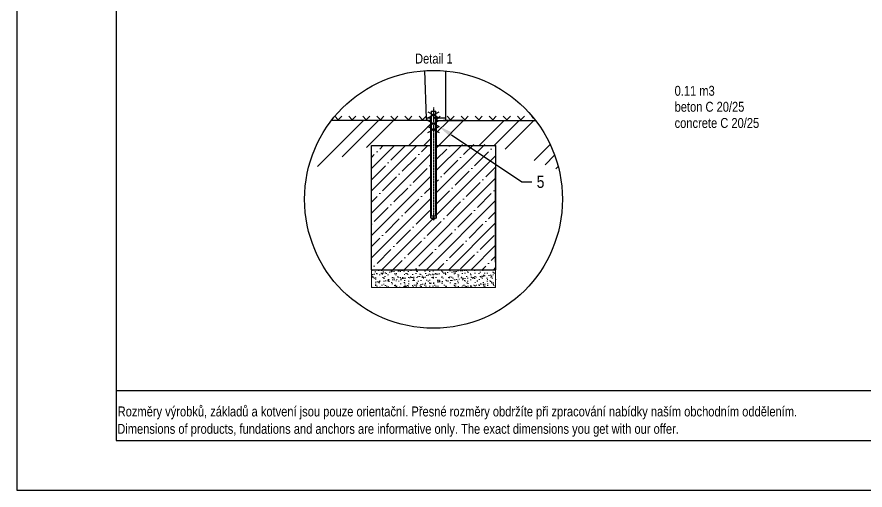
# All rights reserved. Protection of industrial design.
# Model space of a CAD drawing. Header units: millimetres. Extents: x 22162 to 28102, y 3160 to 7360.
# Drawn here: x 22162 to 25576, y 3160 to 5064 of the extents above; entities that cross this region are included whole.
import ezdxf
from ezdxf import colors
from ezdxf.entities.mleader import LeaderData, LeaderLine
from ezdxf.lldxf.tags import DXFTag
from ezdxf.math import Vec2, Vec3

# ---------------------------------------------------------------- set-up
doc = ezdxf.new("R2010")
doc.units = ezdxf.units.MM
doc.header["$LTSCALE"] = 0.3
doc.linetypes.add('DashDot', pattern=[15, 9, -3, 0, -3])
doc.layers.add('Nekreslit', color=6, linetype='Continuous', plot=False)
doc.layers.add('SRAFY', color=251, linetype='Continuous', lineweight=13)
doc.styles.add('SEACAD_Arial', font='arial.ttf', dxfattribs={"width": 0.8})
tags = doc.linetypes.add('HIDDEN2', pattern=[4.7625, 3.175, -1.5875]).pattern_tags.tags
tags[6:7] = [DXFTag(74, 4), DXFTag(75, 0), DXFTag(340, '0'), DXFTag(46, 0.0), DXFTag(50, 0.0), DXFTag(44, 0.0), DXFTag(45, 0.0)]
tags[4:5] = [DXFTag(74, 4), DXFTag(75, 0), DXFTag(340, '0'), DXFTag(46, 0.0), DXFTag(50, 0.0), DXFTag(44, 0.0), DXFTag(45, 0.0)]

msp = doc.modelspace()

# ---------------------------------------------------------------- hatches: boundary and pattern name
at = {"layer": 'SRAFY'}
h = msp.add_hatch(dxfattribs=at)
h.set_pattern_fill('GOST_GROUND', color=256, scale=20)
h.set_pattern_definition([(45, (16359.88, 277.92), (282.8427, -2e-14), [400]), (45, (16419.88, 277.92), (282.8427, -2e-14), [400]), (45, (16479.88, 277.92), (282.8427, -2e-14), [400])])
edge = h.paths.add_edge_path()
edge.add_line((23828.9, 4647.1), (23806.9, 4647.1))
edge.add_line((23806.9, 4647.1), (23427.9, 4647.1))
edge.add_arc((23838.9, 4329.9), 519.1, 142.3369, 166.9875)
edge.add_line((23333.1, 4446.8), (23588.9, 4546.6))
edge.add_line((23588.9, 4546.6), (23828.9, 4546.6))
edge.add_line((23828.9, 4546.6), (23828.9, 4647.1))
edge = h.paths.add_edge_path()
edge.add_line((24249.8, 4647.1), (23870.9, 4647.1))
edge.add_line((23870.9, 4647.1), (23848.9, 4647.1))
edge.add_line((23848.9, 4647.1), (23848.9, 4546.6))
edge.add_line((23848.9, 4546.6), (24088.9, 4546.6))
edge.add_line((24088.9, 4546.6), (24344.6, 4446.8))
edge.add_arc((23838.9, 4329.9), 519.1, 13.0125, 37.6631)
h = msp.add_hatch(dxfattribs=at)
h.set_pattern_fill('TERACO', color=256, scale=20)
h.set_pattern_definition([(45, (15592.285, -667.586), (-28.28427, 28.28427), [20, -20]), (135, (15648.854, -667.586), (-28.28427, -28.28427), [20, -20])])
h.paths.add_polyline_path([(23437.1, 4647.1), (23437.1, 4670.1), (24240.7, 4670.1), (24240.7, 4647.1)])
h = msp.add_hatch(dxfattribs=at)
h.set_pattern_fill('ANSI35', color=256, scale=10)
h.set_pattern_definition([(45, (16359.885, 277.924), (-44.9013, 44.90127), []), (45, (16404.786, 277.924), (-44.9013, 44.90127), [79.375, -15.875, 0, -15.875])])
h.paths.add_polyline_path([(24088.9, 4551.2), (23848.9, 4551.2), (23848.9, 4255.8), (23828.9, 4255.8), (23828.9, 4546.6), (23588.9, 4546.6), (23588.9, 4046.6), (24088.9, 4046.6)])
h = msp.add_hatch(dxfattribs=at)
h.set_pattern_fill('AR-SAND', color=256, scale=0.5)
h.set_pattern_definition([(37.5, (16987.913, -1215.36), (-0.800016, 24.47066), [0, -19.304, 0, -21.59, 0, -20.6375]), (7.5, (16987.913, -1215.36), (22.47616, 35.84126), [0, -10.414, 0, -17.399, 0, -6.6675]), (327.5, (16972.292, -1215.36), (39.54962, 0.07186), [0, -6.35, 0, -22.86, 0, -29.845]), (317.5, (16972.29, -1215.36), (38.17782, 11.14647), [0, -3.175, 0, -14.986, 0, -17.145])])
h.paths.add_polyline_path([(24088.9, 4044.8), (23588.9, 4044.8), (23588.9, 3974.8), (24088.9, 3974.8)])

# ---------------------------------------------------------------- linework, layer by layer
at = {"color": 7, "linetype": 'Continuous'}
for p, q in [((23810.6, 4654.8), (23803.9, 4847.8)), ((23886.9, 4846.8), (23886.9, 4647.1)), ((23818.6, 4647.1), (23828.9, 4647.1)), ((23588.9, 4046.6), (23588.9, 4546.6)), ((23588.9, 4546.6), (23828.9, 4546.6)), ((23848.9, 4546.6), (24088.9, 4546.6)), ((24088.9, 4546.6), (24088.9, 4046.6)), ((24088.9, 4325.8), (24088.9, 4445.8)), ((24088.9, 4077.5), (24088.9, 4445.8)), ((23588.9, 4046.6), (24088.9, 4046.6))]:
    msp.add_line(p, q, dxfattribs=at)
for p, q in [((23816.4, 4681.4), (23861.4, 4657.4)), ((23816.4, 4657.4), (23861.4, 4681.4)), ((23830.5, 4685.1), (23847.3, 4685.1)), ((23818.6, 4647.1), (23427.9, 4647.1)), ((23816.4, 4647.1), (23861.4, 4623.1)), ((23816.4, 4623.1), (23861.4, 4647.1)), ((23848.9, 4647.1), (24249.8, 4647.1)), ((23958.9, 4647.1), (23878.9, 4647.1)), ((23816.4, 4623.1), (23861.4, 4599.1)), ((23816.4, 4599.1), (23861.4, 4623.1)), ((23826.9, 4255.8), (23838.9, 4248.9)), ((23850.9, 4255.8), (23838.9, 4248.9))]:
    msp.add_line(p, q)
at = {"color": 7, "linetype": 'HIDDEN2'}
for p, q in [((23830.5, 4685.1), (23828.9, 4683.5)), ((23848.9, 4683.5), (23828.9, 4683.5)), ((23848.9, 4683.5), (23847.3, 4685.1)), ((23826.9, 4647.1), (23826.9, 4446.8)), ((23828.9, 4647.1), (23828.9, 4647.1)), ((23848.9, 4647.1), (23848.9, 4647.1)), ((23850.9, 4446.8), (23850.9, 4647.1)), ((23826.9, 4446.8), (23826.9, 4255.8)), ((23850.9, 4255.8), (23850.9, 4446.8)), ((23826.9, 4255.8), (23850.9, 4255.8)), ((23828.9, 4263.4), (23848.9, 4263.4)), ((23828.9, 4263.4), (23830.5, 4261.8)), ((23838.9, 4261.8), (23830.5, 4261.8)), ((23847.3, 4261.8), (23838.9, 4261.8)), ((23847.3, 4261.8), (23848.9, 4263.4))]:
    msp.add_line(p, q, dxfattribs=at)
at = {"color": 7}
for p, q in [((23828.9, 4683.5), (23828.9, 4263.4)), ((23848.9, 4263.4), (23848.9, 4683.5))]:
    msp.add_line(p, q, dxfattribs=at)
at = {"lineweight": 15}
for p, q in [((23830.5, 4685.1), (23830.5, 4261.8)), ((23847.3, 4261.8), (23847.3, 4685.1)), ((23988.9, 4647.1), (23888.9, 4647.1))]:
    msp.add_line(p, q, dxfattribs=at)
at = {"linetype": 'DashDot', "lineweight": 30}
msp.add_line((23838.9, 4699.2), (23838.9, 4244.4), dxfattribs=at)
at = {"linetype": 'HIDDEN2', "ltscale": 0.1}
for p, q in [((23828.9, 4657.1), (23810.5, 4657.1)), ((23886.9, 4657.1), (23848.9, 4657.1))]:
    msp.add_line(p, q, dxfattribs=at)
at = {"color": 7, "linetype": 'HIDDEN2', "ltscale": 0.1}
for p, q in [((23824.9, 4657.1), (23824.9, 4647.1)), ((23852.9, 4647.1), (23852.9, 4657.1))]:
    msp.add_line(p, q, dxfattribs=at)
at = {"color": 7, "linetype": 'Continuous'}
msp.add_circle((23838.9, 4329.9), 519.1, dxfattribs=at)
msp.add_arc((23818.6, 4655.1), 8, 182, 270, dxfattribs=at)
at = {"layer": 'Nekreslit'}
msp.add_line((22562.1, 3559.6), (26602.1, 3559.6), dxfattribs=at)
for points in [[(22162.1, 3159.6), (28102.1, 3159.6), (28102.1, 7359.6), (22162.1, 7359.6)], [(22562.1, 3359.6), (26602.1, 3359.6), (26602.1, 6959.6), (22562.1, 6959.6)]]:
    msp.add_lwpolyline(points, close=True, dxfattribs=at)
at = {"layer": 'SRAFY'}
for p, q in [((23588.9, 4046.6), (23588.9, 3974.8)), ((24088.9, 4046.6), (24088.9, 3974.8)), ((23588.9, 3974.8), (24088.9, 3974.8))]:
    msp.add_line(p, q, dxfattribs=at)

# ---------------------------------------------------------------- texts
at = {"style": 'SEACAD_Arial', "width": 0.8}
for s, height, p in [('0.11 m3', 40, (24809.6, 4746.7)), ('beton C 20/25', 40, (24809.6, 4682.4)), ('concrete C 20/25', 40, (24809.6, 4617.2)), ('Rozměry výrobků, základů a kotvení jsou pouze orientační. Přesné rozměry obdržíte při zpracování nabídky naším obchodním oddělením.', 39.9982, (22567.5, 3455.9)), ('Dimensions of products, fundations and anchors are informative only. The exact dimensions you get with our offer.', 39.9982, (22565.9, 3386))]:
    msp.add_text(s, height=height, dxfattribs=at).set_placement(p)
at = {"insert": (23764.7, 4916.5), "char_height": 40, "attachment_point": 1, "style": 'SEACAD_Arial'}
msp.add_mtext_dynamic_manual_height_columns('Detail 1', width=226.121, gutter_width=200, heights=[0], dxfattribs=at)

# ---------------------------------------------------------------- leaders
ml = msp.add_multileader_mtext('Standard')
ml.set_content('5', color=256, style='SEACAD_Arial')
ml.set_leader_properties()
ml.build(insert=Vec2(0, 0))
ml.multileader.update_dxf_attribs({"text_right_attachment_type": 6, "dogleg_length": 2, "arrow_head_size": 60, "scale": 20})
ctx = ml.context
ctx.base_point, ctx.scale, ctx.char_height, ctx.arrow_head_size, ctx.landing_gap_size, ctx.plane_origin = Vec3(24234.3, 4400.3), 20, 50, 60, 20, Vec3(23723.6, 4538.1)
ctx.right_attachment = 6
notes = []
notes.append((ctx, [(0, (1, 1, 0), (24194.3, 4400.3), (1, 0), 40, [(0, [(23861.4, 4623.1)], 0, [])])]))
ctx.mtext.insert, ctx.mtext.flow_direction = Vec3(24254.3, 4425.7), 5
for ctx, leaders in notes:
    for number, flags, end, landing, length, lines in leaders:
        leader = LeaderData()
        leader.index, (leader.has_last_leader_line, leader.has_dogleg_vector, leader.attachment_direction) = number, flags
        leader.last_leader_point, leader.dogleg_vector, leader.dogleg_length = Vec3(end), Vec3(landing), length
        for number, points, colour, breaks in lines:
            line = LeaderLine()
            line.index, line.vertices, line.color, line.breaks = number, Vec3.list(points), colors.encode_raw_color(colour), breaks
            leader.lines.append(line)
        ctx.leaders.append(leader)

doc.saveas('drawing.dxf')
